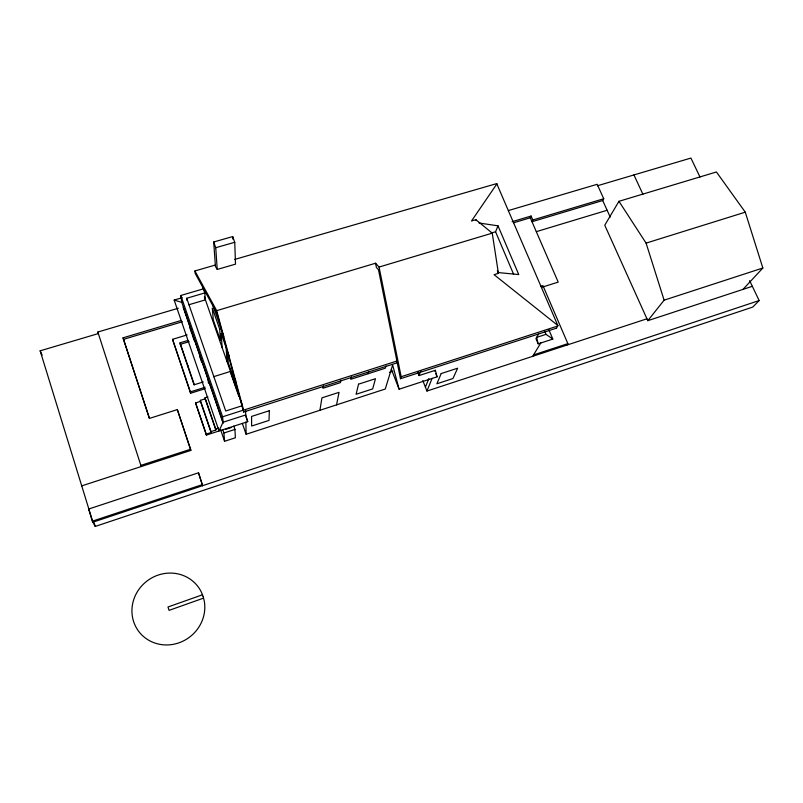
<?xml version="1.0" encoding="UTF-8"?>
<svg xmlns="http://www.w3.org/2000/svg" width="803" height="803" viewBox="0 0 803 803"><rect width="100%" height="100%" fill="white"/><g stroke="black" fill="none" stroke-linecap="round" stroke-linejoin="round"><path stroke-width="1.2" d="M323.268 385.852L322.886 388.25L340.402 382.629L340.884 380.21M319.925 410.273L321.933 397.856L339.047 392.336L336.537 404.873M351.343 376.858L350.801 379.287L385.31 368.216L385.962 365.987M368.115 373.736L368.687 371.528M556.549 328.146L400.476 378.725L401.149 376.727L379.066 267.058L375.563 263.223L216.71 310.661L194.908 270.952L215.345 265.03M420.772 370.896L419.025 375.583L435.387 370.273L437.073 376.828L399.101 389.214L391.352 369.189M425.409 387.156L428.832 378.574M646.947 318.791L426.945 391.051L432.104 378.343M434.925 371.408L435.387 370.273M513.619 274.295L495.571 231.756L498.011 225.834L479.05 223.003M203.119 286.591L203.33 288.869L180.795 295.484L181.779 302.39L223.043 422.237L219.018 430.94L174.171 300.071L182.301 297.682M542.045 287.203L558.205 282.114L530.291 217.794L531.104 216.027L512.143 221.688M603.736 198.742L532.821 219.972L531.998 221.728L602.722 200.529L603.736 198.742L597.181 184.299L508.359 210.577M538.542 334.168L535.942 338.585L538.171 343.845L552.825 339.067L548.901 329.852M743.026 289.371L762.85 268.011L745.274 212.183L716.417 171.972L618.952 201.312L604.759 225.231L647.8 320.688L752.331 286.31M532.69 356.321L540.871 342.821M234.586 259.469L496.706 183.596L557.814 325.466L556.469 328.166M566.908 345.079L567.862 343.644L542.908 285.607L540.56 286.35M496.957 183.787L471.522 220.966L475.848 219.681L492.249 233.141L498.422 273.331L494.066 274.676L557.814 325.466M647.8 320.688L664.111 300.171L762.85 268.011M749.631 280.659L759.156 300.553L752.772 307.067L95.246 526.427L92.355 521.187L88.621 509.052L198.502 472.806L202.617 485.674L198.502 472.806M203.54 598.135L169.072 610.37L167.988 606.998L202.446 594.792M759.156 300.553L92.897 522.171L40.15 350.821L98.357 333.576L97.856 332.03L178.276 308.242M92.355 521.187L202.446 484.59M533.543 354.906L567.862 343.644M220.574 429.655L224.569 441.289L235.369 437.776L234.948 429.434L233.793 426.112M242.355 423.462L246.13 434.272L385.269 389.023L392.647 364.964L399.101 389.214M224.569 441.289L223.907 433.008L234.948 429.434M401.149 376.727L557.884 325.978M181.307 320.427L123.05 337.822L149.468 418.403L177.333 409.6L190.612 449.238L140.866 465.389L141.238 466.543L97.856 332.03M552.825 339.067L546 334.349L536.645 337.39L538.171 343.845M81.725 485.875L190.813 450.433L190.612 449.238M389.355 372.371L392.858 371.237M223.043 422.237L245.708 414.96L247.715 421.675L206.371 435.075L206.251 434.112L211.089 432.546L210.988 431.572L215.826 430.017L215.726 429.033L218.637 428.099M225.894 429.274L231.053 427.608M223.124 423.281L222.612 416.797L243.289 410.172M397.796 362.605L243.65 412.019L243.6 410.122L397.264 360.918M241.783 405.866L225.723 410.995L186.738 298.254L204.765 292.944L203.33 288.869M215.826 430.017L205.166 398.84L205.036 397.786L207.927 396.873M211.089 432.546L200.479 401.4L200.338 400.356L205.166 398.84M206.371 435.075L195.812 403.959L195.661 402.925L200.479 401.4M205.247 388.642L190.582 393.239L190.371 391.884L205.086 387.267M213.608 376.687L230.471 371.428L230.531 372.582M618.952 201.312L646.084 243.118L745.274 212.183M203.269 381.927L194.326 384.727L180.053 342.831L187.832 340.482M190.582 393.239L172.545 339.328L187.139 334.921M536.314 231.665L607.128 210.266M194.125 384.958L180.294 344.336L189.147 341.656M379.066 267.058L492.249 233.141M123.05 337.822L123.471 339.348L182.361 321.752M513.749 222.742L530.291 217.794M491.004 233.121L495.571 231.756M597.372 185.774L690.911 158.071L699.985 177.011M188.825 304.769L205.417 299.86L204.765 292.944M217.222 269.447L235.5 264.137L234.747 242.285L232.689 236.584L213.698 241.994L215.435 266.435L217.222 269.447L215.736 247.715L213.698 241.994M215.736 247.715L234.747 242.285M497.88 272.538L518.748 274.556L498.011 225.834M174.171 300.071L181.779 302.39M88.621 509.052L89.173 510.076M633.948 174.944L642.872 194.196M40.15 350.821L42.147 355.147M602.722 200.529L610.22 217.091M531.104 216.027L532.821 219.972M544.524 330.906L546 334.349M475.848 219.681L476.259 220.664M497.328 270.721L498.422 273.331M435.788 373.576L437.073 376.828M422.8 380.512L426.945 391.051M418.122 373.295L419.025 375.583L418.072 371.96M212.644 304.538L223.826 336.377M229.226 356.321L227.64 351.794L228.283 362.765L235.64 383.784L235.44 379.116M204.363 296.839L242.195 404.933M230.943 373.756L238.752 396.06M246.13 417.148L247.715 421.675M180.795 295.484L222.612 416.797M183.184 307.268L222.722 422.097M189.849 327.825L191.797 333.476M192.178 334.61L194.135 340.301M199.636 356.271L201.613 362.012M222.762 429.675L223.907 433.008M205.036 397.786L215.726 429.033M200.338 400.356L210.988 431.572M195.661 402.925L206.251 434.112M172.545 339.328L190.371 391.884M190.813 450.433L177.333 409.6M123.471 339.348L149.428 418.514M646.084 243.118L664.111 300.171M94.142 522.863L95.246 526.427M216.71 310.661L243.6 410.122M243.65 412.019L216.9 313.13L195.179 273.421L194.908 270.952M400.476 378.725L378.494 269.758L376.416 267.479L375.563 263.223M180.053 342.831L180.294 344.336M187.681 365.224L187.892 366.66M186.738 298.254L187.039 300.543M207.967 378.444L208.469 383.192M222.16 347.689L221.176 333.355L226.145 347.528L226.988 361.491M232.689 236.584L232.78 239.043M245.608 410.544L245.728 416.014M245.859 422.097L246.13 434.272M269.366 410.704L269.005 420.411L251.64 426.042L251.57 416.426L269.366 410.704M358.539 384.165L356.1 394.283L372.662 388.913L375.483 378.705L358.539 384.165M441.198 373.556L436.882 383.794L452.962 378.524L457.65 368.196L441.198 373.556M203.109 596.418L201.392 592.162A37.139 35.212 -37.5 0 0 140.435 587.384A37.139 35.212 -37.5 0 0 158.994 644.177A37.139 35.212 -37.5 0 0 204.243 600.895L203.109 596.418M219.691 329.12L212.303 308.071L213.287 319.965L220.504 340.572L219.691 329.12"/></g></svg>
